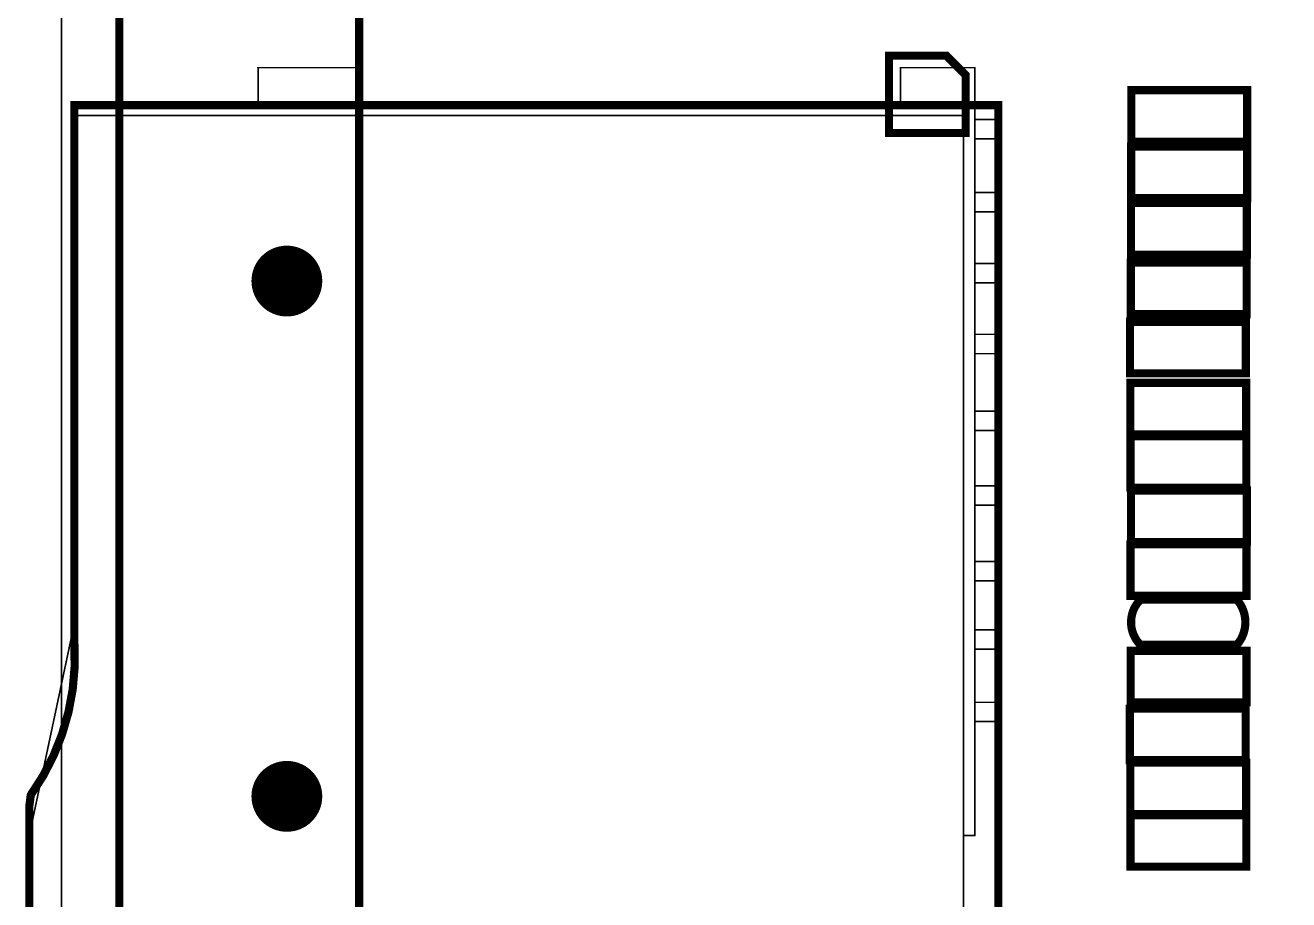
# Model space of a CAD drawing. Extents: x -54 to 75, y -63 to 45.
# Drawn here: x 17.28 to 36.91, y -43.93 to -30.35 of the extents above; entities that cross this region are included whole.
import ezdxf

# ---------------------------------------------------------------- set-up
doc = ezdxf.new("R2010")
doc.units = 0
doc.header["$MEASUREMENT"] = 0
doc.linetypes.add('PADS_DASH_38100', pattern=[0.254, 0.127, -0.127])
doc.linetypes.add('TRMIDX_9', pattern=[2, 1, 1])
doc.layers.get('0').update_dxf_attribs({"linetype": 'CONTINUOUS'})
for name, color, linetype in [('2D_LINE_01', 255, 'CONTINUOUS'), ('BOARD_OUTLINE_00', 254, 'CONTINUOUS'), ('DRIL_NPLTE_THRU_01', 3, 'CONTINUOUS'), ('DRIL_PLTE_THRU_01', 3, 'CONTINUOUS'), ('DRIL_SYMBOL', 254, 'CONTINUOUS'), ('PART_TOP_2DLINE_01', 254, 'CONTINUOUS'), ('PART_TOP_2DLINE_126', 254, 'CONTINUOUS'), ('PART_TOP_COPPER_01', 254, 'CONTINUOUS')]:
    doc.layers.add(name, color=color, linetype=linetype)

# ---------------------------------------------------------------- blocks, each defined once
blk = doc.blocks.new('BOARD_1')
at = {"layer": 'BOARD_OUTLINE_00', "const_width": 0.127}
blk.add_lwpolyline([(0, 0), (6.847, 0), (6.847, 4.142), (9.561, 4.142), (9.561, 0.199), (25.267, 0.199, 0.185339), (28.735, 2.042, 0.15749), (29.993, 5.027), (29.993, 32.25, 0.340915), (25.686, 36.557), (-5.758, 36.557, 0.19257), (-8.738, 35.265, 0.140096), (-10.137, 32.77), (-10.137, 10.091), (-10.114, 10.091), (-10.114, 4.314), (-10.243, 4.314, 0.201635), (-8.997, 1.213, 0.196192), (-6.063, -0.004), (0, -0.004)], format="xyb", close=True, dxfattribs=at)
blk = doc.blocks.new('SMOOTH_0$0254')
at = {"const_width": 0.0127}
blk.add_lwpolyline([(-0.00635, 0, 1), (0.00635, 0, 1)], format="xyb", close=True, dxfattribs=at)
blk = doc.blocks.new('DRAWING_5')
at = {"layer": '2D_LINE_01', "const_width": 0.0254}
blk.add_lwpolyline([(0, 0), (0, -3.423)], dxfattribs=at)
at = {"layer": '2D_LINE_01'}
for p in [(0, 0), (0, -3.423)]:
    blk.add_blockref('SMOOTH_0$0254', p, dxfattribs=at)
blk = doc.blocks.new('DRAWING_7')
at = {"layer": '2D_LINE_01', "linetype": 'PADS_DASH_38100', "const_width": 0.0254}
blk.add_lwpolyline([(0, 0), (0, 5.72527)], dxfattribs=at)
at = {"layer": '2D_LINE_01'}
for p in [(0, 5.72527), (0, 0)]:
    blk.add_blockref('SMOOTH_0$0254', p, dxfattribs=at)
blk = doc.blocks.new('DRAWING_8')
at = {"layer": '2D_LINE_01', "const_width": 0.0254}
blk.add_lwpolyline([(0, 0), (0, 11.98775)], dxfattribs=at)
at = {"layer": '2D_LINE_01'}
for p in [(0, 11.98775), (0, 0)]:
    blk.add_blockref('SMOOTH_0$0254', p, dxfattribs=at)
blk = doc.blocks.new('DRAWING_9')
at = {"layer": '2D_LINE_01', "const_width": 0.0254}
blk.add_lwpolyline([(0, 0), (0, -8.104)], dxfattribs=at)
at = {"layer": '2D_LINE_01'}
for p in [(0, 0), (0, -8.104)]:
    blk.add_blockref('SMOOTH_0$0254', p, dxfattribs=at)
blk = doc.blocks.new('DRAWING_10')
at = {"layer": '2D_LINE_01', "const_width": 0.0254}
blk.add_lwpolyline([(0, 0), (-0.675, -3.173)], dxfattribs=at)
at = {"layer": '2D_LINE_01'}
for p in [(0, 0), (-0.675, -3.173)]:
    blk.add_blockref('SMOOTH_0$0254', p, dxfattribs=at)
blk = doc.blocks.new('DRAWING_12')
at = {"layer": '2D_LINE_01', "const_width": 0.0254}
blk.add_lwpolyline([(0, 0), (0, -0.592)], dxfattribs=at)
at = {"layer": '2D_LINE_01'}
for p in [(0, 0), (0, -0.592)]:
    blk.add_blockref('SMOOTH_0$0254', p, dxfattribs=at)
blk = doc.blocks.new('DRAWING_15')
at = {"layer": '2D_LINE_01', "const_width": 0.0254}
blk.add_lwpolyline([(0, 0), (0, 0.592)], dxfattribs=at)
at = {"layer": '2D_LINE_01'}
for p in [(0, 0.592), (0, 0)]:
    blk.add_blockref('SMOOTH_0$0254', p, dxfattribs=at)
blk = doc.blocks.new('DRAWING_29')
at = {"layer": '2D_LINE_01', "const_width": 0.0254}
blk.add_lwpolyline([(0, 0), (0, -0.592)], dxfattribs=at)
at = {"layer": '2D_LINE_01'}
for p in [(0, 0), (0, -0.592)]:
    blk.add_blockref('SMOOTH_0$0254', p, dxfattribs=at)
blk = doc.blocks.new('DRAWING_32')
at = {"layer": '2D_LINE_01', "const_width": 0.0254}
blk.add_lwpolyline([(0, 0), (0, 3.177138)], dxfattribs=at)
at = {"layer": '2D_LINE_01'}
for p in [(0, 3.177138), (0, 0)]:
    blk.add_blockref('SMOOTH_0$0254', p, dxfattribs=at)
blk = doc.blocks.new('DRAWING_33')
at = {"layer": '2D_LINE_01', "linetype": 'PADS_DASH_38100', "const_width": 0.0254}
blk.add_lwpolyline([(0, 0), (0, 11.179)], dxfattribs=at)
at = {"layer": '2D_LINE_01'}
for p in [(0, 11.179), (0, 0)]:
    blk.add_blockref('SMOOTH_0$0254', p, dxfattribs=at)
blk = doc.blocks.new('DRAWING_34')
at = {"layer": '2D_LINE_01', "const_width": 0.0254}
blk.add_lwpolyline([(0, 0), (0, 11.921)], dxfattribs=at)
at = {"layer": '2D_LINE_01'}
for p in [(0, 11.921), (0, 0)]:
    blk.add_blockref('SMOOTH_0$0254', p, dxfattribs=at)
blk = doc.blocks.new('DRAWING_35')
at = {"layer": '2D_LINE_01', "const_width": 0.0254}
blk.add_lwpolyline([(0, 0), (0, -0.3)], dxfattribs=at)
at = {"layer": '2D_LINE_01'}
for p in [(0, 0), (0, -0.3)]:
    blk.add_blockref('SMOOTH_0$0254', p, dxfattribs=at)
blk = doc.blocks.new('DRAWING_36')
at = {"layer": '2D_LINE_01', "const_width": 0.0254}
blk.add_lwpolyline([(0, 0), (0, -0.3)], dxfattribs=at)
at = {"layer": '2D_LINE_01'}
for p in [(0, 0), (0, -0.3)]:
    blk.add_blockref('SMOOTH_0$0254', p, dxfattribs=at)
blk = doc.blocks.new('DRAWING_37')
at = {"layer": '2D_LINE_01', "const_width": 0.0254}
blk.add_lwpolyline([(0, 0), (0, -0.3)], dxfattribs=at)
at = {"layer": '2D_LINE_01'}
for p in [(0, 0), (0, -0.3)]:
    blk.add_blockref('SMOOTH_0$0254', p, dxfattribs=at)
blk = doc.blocks.new('DRAWING_38')
at = {"layer": '2D_LINE_01', "const_width": 0.0254}
blk.add_lwpolyline([(0, 0), (0, -0.3)], dxfattribs=at)
at = {"layer": '2D_LINE_01'}
for p in [(0, 0), (0, -0.3)]:
    blk.add_blockref('SMOOTH_0$0254', p, dxfattribs=at)
blk = doc.blocks.new('DRAWING_39')
at = {"layer": '2D_LINE_01', "const_width": 0.0254}
blk.add_lwpolyline([(0, 0), (0, -0.3)], dxfattribs=at)
at = {"layer": '2D_LINE_01'}
for p in [(0, 0), (0, -0.3)]:
    blk.add_blockref('SMOOTH_0$0254', p, dxfattribs=at)
blk = doc.blocks.new('DRAWING_40')
at = {"layer": '2D_LINE_01', "const_width": 0.0254}
blk.add_lwpolyline([(0, 0), (0, -0.3)], dxfattribs=at)
at = {"layer": '2D_LINE_01'}
for p in [(0, 0), (0, -0.3)]:
    blk.add_blockref('SMOOTH_0$0254', p, dxfattribs=at)
blk = doc.blocks.new('DRAWING_41')
at = {"layer": '2D_LINE_01', "const_width": 0.0254}
blk.add_lwpolyline([(0, 0), (0, -0.3)], dxfattribs=at)
at = {"layer": '2D_LINE_01'}
for p in [(0, 0), (0, -0.3)]:
    blk.add_blockref('SMOOTH_0$0254', p, dxfattribs=at)
blk = doc.blocks.new('DRAWING_42')
at = {"layer": '2D_LINE_01', "const_width": 0.0254}
blk.add_lwpolyline([(0, 0), (0, -0.3)], dxfattribs=at)
at = {"layer": '2D_LINE_01'}
for p in [(0, 0), (0, -0.3)]:
    blk.add_blockref('SMOOTH_0$0254', p, dxfattribs=at)
blk = doc.blocks.new('DRAWING_43')
at = {"layer": '2D_LINE_01', "const_width": 0.0254}
blk.add_lwpolyline([(0, 0), (0, -0.3)], dxfattribs=at)
at = {"layer": '2D_LINE_01'}
for p in [(0, 0), (0, -0.3)]:
    blk.add_blockref('SMOOTH_0$0254', p, dxfattribs=at)
blk = doc.blocks.new('DRAWING_56')
at = {"layer": '2D_LINE_01', "const_width": 0.0254}
blk.add_lwpolyline([(0, 0), (0.176, 0)], dxfattribs=at)
at = {"layer": '2D_LINE_01'}
for p in [(0, 0), (0.176, 0)]:
    blk.add_blockref('SMOOTH_0$0254', p, dxfattribs=at)
blk = doc.blocks.new('DRAWING_57')
at = {"layer": '2D_LINE_01', "const_width": 0.0254}
blk.add_lwpolyline([(0, 0), (0.324, 0)], dxfattribs=at)
at = {"layer": '2D_LINE_01'}
for p in [(0, 0), (0.324, 0)]:
    blk.add_blockref('SMOOTH_0$0254', p, dxfattribs=at)
blk = doc.blocks.new('DRAWING_58')
at = {"layer": '2D_LINE_01', "const_width": 0.0254}
blk.add_lwpolyline([(0, 0), (0.324, 0)], dxfattribs=at)
at = {"layer": '2D_LINE_01'}
for p in [(0, 0), (0.324, 0)]:
    blk.add_blockref('SMOOTH_0$0254', p, dxfattribs=at)
blk = doc.blocks.new('DRAWING_59')
at = {"layer": '2D_LINE_01', "const_width": 0.0254}
blk.add_lwpolyline([(0, 0), (0.324, 0)], dxfattribs=at)
at = {"layer": '2D_LINE_01'}
for p in [(0, 0), (0.324, 0)]:
    blk.add_blockref('SMOOTH_0$0254', p, dxfattribs=at)
blk = doc.blocks.new('DRAWING_60')
at = {"layer": '2D_LINE_01', "const_width": 0.0254}
blk.add_lwpolyline([(0, 0), (0.324, 0)], dxfattribs=at)
at = {"layer": '2D_LINE_01'}
for p in [(0, 0), (0.324, 0)]:
    blk.add_blockref('SMOOTH_0$0254', p, dxfattribs=at)
blk = doc.blocks.new('DRAWING_61')
at = {"layer": '2D_LINE_01', "const_width": 0.0254}
blk.add_lwpolyline([(0, 0), (0.324, 0)], dxfattribs=at)
at = {"layer": '2D_LINE_01'}
for p in [(0, 0), (0.324, 0)]:
    blk.add_blockref('SMOOTH_0$0254', p, dxfattribs=at)
blk = doc.blocks.new('DRAWING_62')
at = {"layer": '2D_LINE_01', "const_width": 0.0254}
blk.add_lwpolyline([(0, 0), (0.324, 0)], dxfattribs=at)
at = {"layer": '2D_LINE_01'}
for p in [(0, 0), (0.324, 0)]:
    blk.add_blockref('SMOOTH_0$0254', p, dxfattribs=at)
blk = doc.blocks.new('DRAWING_63')
at = {"layer": '2D_LINE_01', "const_width": 0.0254}
blk.add_lwpolyline([(0, 0), (0.324, 0)], dxfattribs=at)
at = {"layer": '2D_LINE_01'}
for p in [(0, 0), (0.324, 0)]:
    blk.add_blockref('SMOOTH_0$0254', p, dxfattribs=at)
blk = doc.blocks.new('DRAWING_64')
at = {"layer": '2D_LINE_01', "const_width": 0.0254}
blk.add_lwpolyline([(0, 0), (0.324, 0)], dxfattribs=at)
at = {"layer": '2D_LINE_01'}
for p in [(0, 0), (0.324, 0)]:
    blk.add_blockref('SMOOTH_0$0254', p, dxfattribs=at)
blk = doc.blocks.new('DRAWING_65')
at = {"layer": '2D_LINE_01', "const_width": 0.0254}
blk.add_lwpolyline([(0, 0), (0.324, 0)], dxfattribs=at)
at = {"layer": '2D_LINE_01'}
for p in [(0, 0), (0.324, 0)]:
    blk.add_blockref('SMOOTH_0$0254', p, dxfattribs=at)
blk = doc.blocks.new('DRAWING_66')
at = {"layer": '2D_LINE_01', "const_width": 0.0254}
blk.add_lwpolyline([(0, 0), (0.324, 0)], dxfattribs=at)
at = {"layer": '2D_LINE_01'}
for p in [(0, 0), (0.324, 0)]:
    blk.add_blockref('SMOOTH_0$0254', p, dxfattribs=at)
blk = doc.blocks.new('DRAWING_67')
at = {"layer": '2D_LINE_01', "const_width": 0.0254}
blk.add_lwpolyline([(0, 0), (0.324, 0)], dxfattribs=at)
at = {"layer": '2D_LINE_01'}
for p in [(0, 0), (0.324, 0)]:
    blk.add_blockref('SMOOTH_0$0254', p, dxfattribs=at)
blk = doc.blocks.new('DRAWING_68')
at = {"layer": '2D_LINE_01', "const_width": 0.0254}
blk.add_lwpolyline([(0, 0), (0.324, 0)], dxfattribs=at)
at = {"layer": '2D_LINE_01'}
for p in [(0, 0), (0.324, 0)]:
    blk.add_blockref('SMOOTH_0$0254', p, dxfattribs=at)
blk = doc.blocks.new('DRAWING_69')
at = {"layer": '2D_LINE_01', "const_width": 0.0254}
blk.add_lwpolyline([(0, 0), (0.324, 0)], dxfattribs=at)
at = {"layer": '2D_LINE_01'}
for p in [(0, 0), (0.324, 0)]:
    blk.add_blockref('SMOOTH_0$0254', p, dxfattribs=at)
blk = doc.blocks.new('DRAWING_70')
at = {"layer": '2D_LINE_01', "const_width": 0.0254}
blk.add_lwpolyline([(0, 0), (0.324, 0)], dxfattribs=at)
at = {"layer": '2D_LINE_01'}
for p in [(0, 0), (0.324, 0)]:
    blk.add_blockref('SMOOTH_0$0254', p, dxfattribs=at)
blk = doc.blocks.new('DRAWING_71')
at = {"layer": '2D_LINE_01', "const_width": 0.0254}
blk.add_lwpolyline([(0, 0), (0.324, 0)], dxfattribs=at)
at = {"layer": '2D_LINE_01'}
for p in [(0, 0), (0.324, 0)]:
    blk.add_blockref('SMOOTH_0$0254', p, dxfattribs=at)
blk = doc.blocks.new('DRAWING_72')
at = {"layer": '2D_LINE_01', "const_width": 0.0254}
blk.add_lwpolyline([(0, 0), (0.324, 0)], dxfattribs=at)
at = {"layer": '2D_LINE_01'}
for p in [(0, 0), (0.324, 0)]:
    blk.add_blockref('SMOOTH_0$0254', p, dxfattribs=at)
blk = doc.blocks.new('DRAWING_73')
at = {"layer": '2D_LINE_01', "const_width": 0.0254}
blk.add_lwpolyline([(0, 0), (0.324, 0)], dxfattribs=at)
at = {"layer": '2D_LINE_01'}
for p in [(0, 0), (0.324, 0)]:
    blk.add_blockref('SMOOTH_0$0254', p, dxfattribs=at)
blk = doc.blocks.new('DRAWING_74')
at = {"layer": '2D_LINE_01', "const_width": 0.0254}
blk.add_lwpolyline([(0, 0), (0.324, 0)], dxfattribs=at)
at = {"layer": '2D_LINE_01'}
for p in [(0, 0), (0.324, 0)]:
    blk.add_blockref('SMOOTH_0$0254', p, dxfattribs=at)
blk = doc.blocks.new('DRAWING_75')
at = {"layer": '2D_LINE_01', "linetype": 'PADS_DASH_38100', "const_width": 0.0254}
blk.add_lwpolyline([(0, 0), (13.824, 0)], dxfattribs=at)
at = {"layer": '2D_LINE_01'}
for p in [(0, 0), (13.824, 0)]:
    blk.add_blockref('SMOOTH_0$0254', p, dxfattribs=at)
blk = doc.blocks.new('DRAWING_76')
at = {"layer": '2D_LINE_01', "const_width": 0.0254}
blk.add_lwpolyline([(0, 0), (-14.000922, 0)], dxfattribs=at)
at = {"layer": '2D_LINE_01'}
for p in [(-14.000922, 0), (0, 0)]:
    blk.add_blockref('SMOOTH_0$0254', p, dxfattribs=at)
blk = doc.blocks.new('DRAWING_77')
at = {"layer": '2D_LINE_01', "const_width": 0.0254}
blk.add_lwpolyline([(0, 0), (-1.155, 0)], dxfattribs=at)
at = {"layer": '2D_LINE_01'}
for p in [(-1.155, 0), (0, 0)]:
    blk.add_blockref('SMOOTH_0$0254', p, dxfattribs=at)
blk = doc.blocks.new('DRAWING_78')
at = {"layer": '2D_LINE_01', "const_width": 0.0254}
blk.add_lwpolyline([(0, 0), (-1.566, 0)], dxfattribs=at)
at = {"layer": '2D_LINE_01'}
for p in [(-1.566, 0), (0, 0)]:
    blk.add_blockref('SMOOTH_0$0254', p, dxfattribs=at)
blk = doc.blocks.new('DRAWING_108')
at = {"layer": '2D_LINE_01', "const_width": 0.0254}
blk.add_lwpolyline([(0, 0), (0, -3.423)], dxfattribs=at)
at = {"layer": '2D_LINE_01'}
for p in [(0, 0), (0, -3.423)]:
    blk.add_blockref('SMOOTH_0$0254', p, dxfattribs=at)
blk = doc.blocks.new('DRAWING_109')
at = {"layer": '2D_LINE_01', "const_width": 0.0254}
blk.add_lwpolyline([(0, 0), (0, -8.104)], dxfattribs=at)
at = {"layer": '2D_LINE_01'}
for p in [(0, 0), (0, -8.104)]:
    blk.add_blockref('SMOOTH_0$0254', p, dxfattribs=at)
blk = doc.blocks.new('DRAWING_111')
at = {"layer": '2D_LINE_01', "const_width": 0.0254}
blk.add_lwpolyline([(0, 0), (0, -0.3)], dxfattribs=at)
at = {"layer": '2D_LINE_01'}
for p in [(0, 0), (0, -0.3)]:
    blk.add_blockref('SMOOTH_0$0254', p, dxfattribs=at)
blk = doc.blocks.new('DRAWING_112')
at = {"layer": '2D_LINE_01', "const_width": 0.0254}
blk.add_lwpolyline([(0, 0), (0, -0.3)], dxfattribs=at)
at = {"layer": '2D_LINE_01'}
for p in [(0, 0), (0, -0.3)]:
    blk.add_blockref('SMOOTH_0$0254', p, dxfattribs=at)
blk = doc.blocks.new('DRAWING_113')
at = {"layer": '2D_LINE_01', "const_width": 0.0254}
blk.add_lwpolyline([(0, 0), (0, -0.3)], dxfattribs=at)
at = {"layer": '2D_LINE_01'}
for p in [(0, 0), (0, -0.3)]:
    blk.add_blockref('SMOOTH_0$0254', p, dxfattribs=at)
blk = doc.blocks.new('DRAWING_114')
at = {"layer": '2D_LINE_01', "const_width": 0.0254}
blk.add_lwpolyline([(0, 0), (0, -0.3)], dxfattribs=at)
at = {"layer": '2D_LINE_01'}
for p in [(0, 0), (0, -0.3)]:
    blk.add_blockref('SMOOTH_0$0254', p, dxfattribs=at)
blk = doc.blocks.new('DRAWING_115')
at = {"layer": '2D_LINE_01', "const_width": 0.0254}
blk.add_lwpolyline([(0, 0), (0, -0.3)], dxfattribs=at)
at = {"layer": '2D_LINE_01'}
for p in [(0, 0), (0, -0.3)]:
    blk.add_blockref('SMOOTH_0$0254', p, dxfattribs=at)
blk = doc.blocks.new('DRAWING_116')
at = {"layer": '2D_LINE_01', "const_width": 0.0254}
blk.add_lwpolyline([(0, 0), (0, -0.3)], dxfattribs=at)
at = {"layer": '2D_LINE_01'}
for p in [(0, 0), (0, -0.3)]:
    blk.add_blockref('SMOOTH_0$0254', p, dxfattribs=at)
blk = doc.blocks.new('DRAWING_117')
at = {"layer": '2D_LINE_01', "const_width": 0.0254}
blk.add_lwpolyline([(0, 0), (0, -0.3)], dxfattribs=at)
at = {"layer": '2D_LINE_01'}
for p in [(0, 0), (0, -0.3)]:
    blk.add_blockref('SMOOTH_0$0254', p, dxfattribs=at)
blk = doc.blocks.new('DRAWING_118')
at = {"layer": '2D_LINE_01', "const_width": 0.0254}
blk.add_lwpolyline([(0, 0), (0, -0.3)], dxfattribs=at)
at = {"layer": '2D_LINE_01'}
for p in [(0, 0), (0, -0.3)]:
    blk.add_blockref('SMOOTH_0$0254', p, dxfattribs=at)
blk = doc.blocks.new('DRAWING_119')
at = {"layer": '2D_LINE_01', "const_width": 0.0254}
blk.add_lwpolyline([(0, 0), (0, -0.3)], dxfattribs=at)
at = {"layer": '2D_LINE_01'}
for p in [(0, 0), (0, -0.3)]:
    blk.add_blockref('SMOOTH_0$0254', p, dxfattribs=at)
blk = doc.blocks.new('DRAWING_121')
at = {"layer": '2D_LINE_01', "const_width": 0.0254}
blk.add_lwpolyline([(0, 0), (-14.000922, 0)], dxfattribs=at)
at = {"layer": '2D_LINE_01'}
for p in [(-14.000922, 0), (0, 0)]:
    blk.add_blockref('SMOOTH_0$0254', p, dxfattribs=at)
blk = doc.blocks.new('DRAWING_144')
at = {"layer": '2D_LINE_01', "const_width": 0.127}
blk.add_lwpolyline([(32.098, 27.053), (0.914, 27.053, 0.207545), (-2.298, 25.8, 0.141876), (-3.705, 23.277), (-0.01, 23.277), (-0.01, 0), (0, 0), (0, -5.196), (-3.834, -5.196, 0.220322), (-2.385, -8.461, 0.188952), (0.433, -9.499), (1.594, -9.499), (1.594, -10.383), (13.284, -10.383), (13.284, -9.288), (31.154, -9.288)], format="xyb", dxfattribs=at)
blk = doc.blocks.new('SMOOTH_0$127')
at = {"const_width": 0.0635}
blk.add_lwpolyline([(-0.03175, 0, 1), (0.03175, 0, 1)], format="xyb", close=True, dxfattribs=at)
blk = doc.blocks.new('PART_BODY_TOP_215')
at = {"layer": 'PART_TOP_2DLINE_126', "const_width": 0.127}
blk.add_lwpolyline([(-0.898, 0.408), (-0.898, -0.392), (0.902, -0.392), (0.902, 0.408)], close=True, dxfattribs=at)
at = {"layer": 'PART_TOP_2DLINE_126'}
for p in [(-0.898, 0.408), (0.902, 0.408), (-0.898, -0.392), (0.902, -0.392)]:
    blk.add_blockref('SMOOTH_0$127', p, dxfattribs=at)
blk = doc.blocks.new('DRIL_HOLE_0')
blk.add_lwpolyline([(0, 0, 1), (0, 0, 1)], format="xyb", close=True)
blk = doc.blocks.new('STK_TOP_10')
at = {"layer": 'DRIL_PLTE_THRU_01'}
blk.add_blockref('DRIL_HOLE_0', (0, 0), dxfattribs=at)
blk = doc.blocks.new('SYM_TOP_7')
for name, p in [('PART_BODY_TOP_215', (0, 0)), ('STK_TOP_10', (-0.448, 0.008)), ('STK_TOP_10', (0.452, 0.008))]:
    blk.add_blockref(name, p)
blk = doc.blocks.new('PART_TOP_8')
blk.add_blockref('SYM_TOP_7', (0, 0))
blk = doc.blocks.new('PART_TOP_9')
blk.add_blockref('SYM_TOP_7', (0, 0))
blk = doc.blocks.new('PART_TOP_11')
blk.add_blockref('SYM_TOP_7', (0, 0))
blk = doc.blocks.new('PART_TOP_12')
blk.add_blockref('SYM_TOP_7', (0, 0))
blk = doc.blocks.new('PART_TOP_17')
blk.add_blockref('SYM_TOP_7', (0, 0))
blk = doc.blocks.new('PART_TOP_18')
blk.add_blockref('SYM_TOP_7', (0, 0))
blk = doc.blocks.new('PART_TOP_19')
blk.add_blockref('SYM_TOP_7', (0, 0))
blk = doc.blocks.new('PART_TOP_20')
blk.add_blockref('SYM_TOP_7', (0, 0))
blk = doc.blocks.new('PART_TOP_21')
blk.add_blockref('SYM_TOP_7', (0, 0))
blk = doc.blocks.new('PART_TOP_22')
blk.add_blockref('SYM_TOP_7', (0, 0))
blk = doc.blocks.new('PART_TOP_23')
blk.add_blockref('SYM_TOP_7', (0, 0))
blk = doc.blocks.new('PART_BODY_TOP_216')
at = {"layer": 'PART_TOP_2DLINE_126', "const_width": 0.127}
blk.add_lwpolyline([(0.755, -0.347, 0.414214), (0.755, 0.353), (-0.745, 0.353, 0.373387), (-0.745, -0.347)], format="xyb", close=True, dxfattribs=at)
at = {"layer": 'PART_TOP_2DLINE_126'}
for p in [(-0.745, 0.353), (0.755, 0.353), (-0.745, -0.347), (0.755, -0.347)]:
    blk.add_blockref('SMOOTH_0$127', p, dxfattribs=at)
blk = doc.blocks.new('SYM_TOP_8')
for name, p in [('PART_BODY_TOP_216', (0, 0)), ('STK_TOP_10', (-0.445, 0.003)), ('STK_TOP_10', (0.455, 0.003))]:
    blk.add_blockref(name, p)
blk = doc.blocks.new('PART_TOP_24')
blk.add_blockref('SYM_TOP_8', (0, 0))
blk = doc.blocks.new('PART_TOP_25')
blk.add_blockref('SYM_TOP_7', (0, 0))
blk = doc.blocks.new('PART_TOP_26')
blk.add_blockref('SYM_TOP_7', (0, 0))
blk = doc.blocks.new('PART_BODY_TOP_218')
at = {"layer": 'PART_TOP_2DLINE_01', "const_width": 0.127}
blk.add_lwpolyline([(8.001, -0.7), (8.001, 14.351), (-6.731, 14.351), (-6.731, 0), (1.631, 0, -0.171831), (3.979, -0.678), (4.151, -0.7)], format="xyb", close=True, dxfattribs=at)
at = {"layer": 'PART_TOP_COPPER_01', "linetype": 'TRMIDX_9', "const_width": 0.127}
blk.add_lwpolyline([(-6.3, 13.843), (-7.2, 13.843), (-7.5, 13.543), (-7.5, 12.654), (-6.3, 12.654)], close=True, dxfattribs=at)
at = {"layer": 'PART_TOP_2DLINE_01'}
for p in [(-6.731, 14.351), (8.001, 14.351), (-6.731, 0), (1.631, 0), (3.979, -0.678), (4.151, -0.7), (8.001, -0.7)]:
    blk.add_blockref('SMOOTH_0$127', p, dxfattribs=at)
at = {"layer": 'PART_TOP_COPPER_01'}
for p in [(-7.2, 13.843), (-6.3, 13.843), (-7.5, 13.543), (-7.5, 12.654), (-6.3, 12.654)]:
    blk.add_blockref('SMOOTH_0$127', p, dxfattribs=at)
blk = doc.blocks.new('STK_TOP_12')
at = {"layer": 'DRIL_PLTE_THRU_01'}
blk.add_blockref('DRIL_HOLE_0', (0, 0), dxfattribs=at)
blk = doc.blocks.new('STK_TOP_13')
at = {"layer": 'DRIL_PLTE_THRU_01'}
blk.add_blockref('DRIL_HOLE_0', (0, 0), dxfattribs=at)
blk = doc.blocks.new('STK_TOP_14')
at = {"layer": 'DRIL_PLTE_THRU_01'}
blk.add_blockref('DRIL_HOLE_0', (0, 0), dxfattribs=at)
blk = doc.blocks.new('STK_TOP_15')
at = {"layer": 'DRIL_PLTE_THRU_01'}
blk.add_blockref('DRIL_HOLE_0', (0, 0), dxfattribs=at)
blk = doc.blocks.new('STK_TOP_16')
at = {"layer": 'DRIL_PLTE_THRU_01'}
blk.add_blockref('DRIL_HOLE_0', (0, 0), dxfattribs=at)
blk = doc.blocks.new('DRIL_SYMBOL_1$1')
at = {"layer": 'DRIL_SYMBOL', "const_width": 0.0508}
for points in [[(0, -0.254), (0, 0.254)], [(-0.254, 0), (0.254, 0)]]:
    blk.add_lwpolyline(points, dxfattribs=at)
blk = doc.blocks.new('DRIL_HOLE_1$1')
at = {"const_width": 0.55}
blk.add_lwpolyline([(-0.275, 0, 1), (0.275, 0, 1)], format="xyb", close=True, dxfattribs=at)
blk.add_blockref('DRIL_SYMBOL_1$1', (0, 0))
blk = doc.blocks.new('STK_TOP_17')
at = {"layer": 'DRIL_NPLTE_THRU_01'}
blk.add_blockref('DRIL_HOLE_1$1', (0, 0), dxfattribs=at)
blk = doc.blocks.new('SYM_TOP_10')
for name, p in [('PART_BODY_TOP_218', (0, 0)), ('STK_TOP_13', (-5.6, 14)), ('STK_TOP_13', (-4.5, 14)), ('STK_TOP_13', (-3.4, 14)), ('STK_TOP_13', (-2.3, 14)), ('STK_TOP_13', (-1.2, 14)), ('STK_TOP_13', (-0.1, 14)), ('STK_TOP_13', (1, 14)), ('STK_TOP_13', (2.1, 14)), ('STK_TOP_12', (3.199892, 13.999972)), ('STK_TOP_14', (-6.9, 13.3)), ('STK_TOP_16', (7.9, 13.3)), ('STK_TOP_17', (-4, 3.3)), ('STK_TOP_17', (4, 3.3)), ('STK_TOP_15', (-6.9, 3.7)), ('STK_TOP_15', (8.8, 3.7))]:
    blk.add_blockref(name, p)
blk = doc.blocks.new('PART_TOP_28')
blk.add_blockref('SYM_TOP_10', (0, 0))

msp = doc.modelspace()

# ---------------------------------------------------------------- block references
for name, p in [('BOARD_1', (28.883, -60.385)), ('DRAWING_144', (22.481, -50.885)), ('DRAWING_8', (17.847, -40.578)), ('DRAWING_12', (20.9, -31.012)), ('DRAWING_78', (22.465, -31.012)), ('DRAWING_15', (22.465, -31.603)), ('DRAWING_29', (30.879, -31.012)), ('DRAWING_77', (32.034, -31.012)), ('DRAWING_34', (32.034, -42.933)), ('PART_TOP_11', (35.363, -31.768)), ('DRAWING_9', (18.033, -31.603)), ('DRAWING_76', (32.034, -31.603)), ('DRAWING_109', (18.025, -31.644)), ('DRAWING_121', (32.026, -31.644)), ('DRAWING_75', (18.033, -31.753)), ('DRAWING_33', (31.857, -42.933)), ('DRAWING_74', (32.034, -31.815)), ('DRAWING_111', (32.349, -31.856)), ('DRAWING_35', (32.357, -31.815)), ('DRAWING_73', (32.034, -32.115)), ('PART_TOP_12', (35.362, -32.646)), ('DRAWING_72', (32.034, -32.952)), ('DRAWING_36', (32.357, -32.952)), ('DRAWING_112', (32.349, -32.993)), ('PART_TOP_9', (35.357, -33.522)), ('DRAWING_71', (32.034, -33.252)), ('DRAWING_70', (32.034, -34.052)), ('DRAWING_113', (32.349, -34.093)), ('DRAWING_37', (32.357, -34.052)), ('PART_TOP_8', (35.355, -34.448)), ('DRAWING_69', (32.034, -34.352)), ('DRAWING_68', (32.034, -35.152)), ('DRAWING_114', (32.349, -35.193)), ('DRAWING_38', (32.357, -35.152)), ('DRAWING_67', (32.034, -35.452)), ('PART_TOP_20', (35.348, -36.313)), ('DRAWING_66', (32.034, -36.344)), ('DRAWING_115', (32.349, -36.385)), ('DRAWING_39', (32.357, -36.344)), ('DRAWING_65', (32.034, -36.644)), ('DRAWING_64', (32.034, -37.504)), ('DRAWING_116', (32.349, -37.545)), ('DRAWING_40', (32.357, -37.504)), ('DRAWING_63', (32.034, -37.804)), ('PART_TOP_23', (35.351, -38.82)), ('DRAWING_62', (32.034, -38.678)), ('DRAWING_117', (32.349, -38.718)), ('DRAWING_41', (32.357, -38.678)), ('DRAWING_61', (32.034, -38.978)), ('DRAWING_10', (18.033, -39.707)), ('DRAWING_60', (32.034, -39.741)), ('DRAWING_118', (32.349, -39.782)), ('DRAWING_42', (32.357, -39.741)), ('DRAWING_59', (32.034, -40.041)), ('PART_TOP_17', (35.352, -40.474)), ('DRAWING_7', (17.847, -46.303)), ('DRAWING_58', (32.034, -40.865)), ('DRAWING_119', (32.349, -40.905)), ('DRAWING_43', (32.357, -40.865)), ('DRAWING_57', (32.034, -41.165)), ('PART_TOP_26', (35.349, -43.024)), ('DRAWING_108', (17.35, -42.921)), ('DRAWING_5', (17.358, -42.88)), ('DRAWING_32', (31.857, -46.11)), ('DRAWING_56', (31.857, -42.933))]:
    msp.add_blockref(name, p)
for name, p, rotation in [('PART_TOP_28', (18.048, -38.325), 270), ('PART_TOP_25', (35.347, -35.349), 180), ('PART_TOP_19', (35.354, -37.125), 180), ('PART_TOP_21', (35.361, -37.967), 180), ('PART_TOP_24', (35.361, -39.619), 180), ('PART_TOP_18', (35.344, -41.356), 180), ('PART_TOP_22', (35.352, -42.194), 180)]:
    msp.add_blockref(name, p, dxfattribs=dict(rotation=rotation))

doc.saveas('drawing.dxf')
